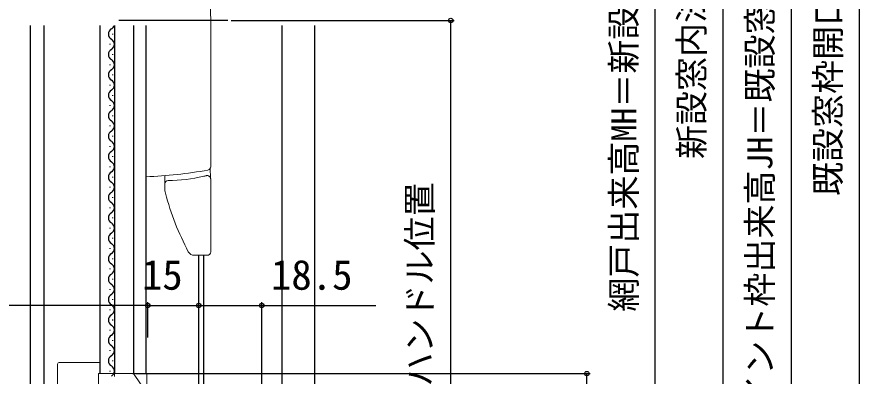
# Model space of a CAD drawing. Units: millimetres, scale not verified. Extents: x -525 to 525, y -783 to 778.
# Drawn here: x -367 to -119.5, y -45.5 to 60 of the extents above; entities that cross this region are included whole.
import ezdxf
from ezdxf.enums import TextEntityAlignment as Align

# ---------------------------------------------------------------- set-up
doc = ezdxf.new("R2010")
doc.units = ezdxf.units.MM
doc.header["$LTSCALE"] = 4
doc.layers.add('0-3_YKK_11', color=7, linetype='Continuous', lineweight=18)
doc.layers.add('0-6_YKK_13', color=4, linetype='Continuous', lineweight=18)
for name, color, linetype in [('0-5_YKK_12', 2, 'Continuous'), ('0-8_YKK_D', 6, 'Continuous'), ('0-A_YSS_K', 3, 'Continuous')]:
    doc.layers.add(name, color=color, linetype=linetype)
doc.styles.add('ＭＳ ゴシック', font='')
doc.styles.get('ＭＳ ゴシック').set_extended_font_data('MS Gothic')

msp = doc.modelspace()

# ---------------------------------------------------------------- linework, layer by layer
at = {"layer": '0-3_YKK_11'}
msp.add_line((-332.491, -45.099), (-329.126, -49.919), dxfattribs=at)
msp.add_lwpolyline([(-338.3, -45.605), (-338.3, -44.8), (-333.065, -44.8)], dxfattribs=at)
msp.add_arc((-333.065, -45.5), 0.7, 34.91945, 90.00006, dxfattribs=at)
at = {"layer": '0-5_YKK_12'}
for p, q in [((-363, 57.45), (-363, -80.799)), ((-359, 57.45), (-359, -98.797)), ((-342.5, -44.8), (-342.5, 57.45)), ((-338.3, 57.45), (-338.3, -44.8)), ((-305.001, 58.95), (-337, 58.95)), ((-332.7, 57.45), (-332.7, -44.8)), ((-329, -44.8), (-329, 57.45)), ((-289, -60.648), (-289, 57.45)), ((-338.8, 54.85), (-338.8, 55.05)), ((-339.56, 51.85), (-339.56, 52.05)), ((-338.8, 48.85), (-338.8, 49.05)), ((-339.56, 45.85), (-339.56, 46.05)), ((-338.8, 42.85), (-338.8, 43.05)), ((-339.56, 39.85), (-339.56, 40.05)), ((-338.8, 36.85), (-338.8, 37.05)), ((-339.56, 33.85), (-339.56, 34.05)), ((-338.8, 30.85), (-338.8, 31.05)), ((-339.56, 27.85), (-339.56, 28.05)), ((-338.8, 24.85), (-338.8, 25.05)), ((-339.56, 21.85), (-339.56, 22.05)), ((-338.8, 18.85), (-338.8, 19.05)), ((-339.56, 15.85), (-339.56, 16.05)), ((-338.8, 12.85), (-338.8, 13.05)), ((-339.56, 9.85), (-339.56, 10.05)), ((-338.8, 6.85), (-338.8, 7.05)), ((-339.56, 3.85), (-339.56, 4.05)), ((-338.8, 0.85), (-338.8, 1.05)), ((-339.56, -2.15), (-339.56, -1.95)), ((-338.8, -5.15), (-338.8, -4.95)), ((-339.56, -8.15), (-339.56, -7.95)), ((-338.8, -11.15), (-338.8, -10.95)), ((-313.5, -74.866), (-313.5, -10.05)), ((-312, -74), (-312, -10.05)), ((-339.56, -14.15), (-339.56, -13.95)), ((-338.8, -17.15), (-338.8, -16.95)), ((-339.56, -20.15), (-339.56, -19.95)), ((-338.8, -23.15), (-338.8, -22.95)), ((-339.56, -26.15), (-339.56, -25.95)), ((-338.8, -29.15), (-338.8, -28.95)), ((-339.56, -32.15), (-339.56, -31.95)), ((-338.8, -35.15), (-338.8, -34.95)), ((-339.56, -38.15), (-339.56, -37.95)), ((-338.8, -41.15), (-338.8, -40.95)), ((-339.56, -44.15), (-339.56, -43.95))]:
    msp.add_line(p, q, dxfattribs=at)
for centre, start, end in [((-340.018, 57.95), 299.20254, 343.08415), ((-338.342, 54.95), 119.20254, 240.79746), ((-340.018, 51.95), 299.20254, 60.79746), ((-338.342, 48.95), 119.20254, 240.79746), ((-340.018, 45.95), 299.20254, 60.79746), ((-338.342, 42.95), 119.20254, 240.79746), ((-340.018, 39.95), 299.20254, 60.79746), ((-338.342, 36.95), 119.20254, 240.79746), ((-340.018, 33.95), 299.20254, 60.79746), ((-338.342, 30.95), 119.20254, 240.79746), ((-340.018, 27.95), 299.20254, 60.79746), ((-338.342, 24.95), 119.20254, 240.79746), ((-340.018, 21.95), 299.20254, 60.79746), ((-338.342, 18.95), 119.20254, 240.79746), ((-340.018, 15.95), 299.20254, 60.79746), ((-338.342, 12.95), 119.20254, 240.79746), ((-340.018, 9.95), 299.20254, 60.79746), ((-338.342, 6.95), 119.20254, 240.79746), ((-340.018, 3.95), 299.20254, 60.79746), ((-338.342, 0.95), 119.20254, 240.79746), ((-340.018, -2.05), 299.20254, 60.79746), ((-338.342, -5.05), 119.20254, 240.79746), ((-340.018, -8.05), 299.20254, 60.79746), ((-338.342, -11.05), 119.20254, 240.79746), ((-340.018, -14.05), 299.20254, 60.79746), ((-338.342, -17.05), 119.20254, 240.79746), ((-340.018, -20.05), 299.20254, 60.79746), ((-338.342, -23.05), 119.20254, 240.79746), ((-340.018, -26.05), 299.20254, 60.79746), ((-338.342, -29.05), 119.20254, 240.79746), ((-340.018, -32.05), 299.20254, 60.79746), ((-338.342, -35.05), 119.20254, 240.79746), ((-340.018, -38.05), 299.20254, 60.79746), ((-338.342, -41.05), 119.20254, 240.79746), ((-340.018, -44.05), 299.20254, 60.79746)]:
    msp.add_arc(centre, 1.718, start, end, dxfattribs=at)
at = {"layer": '0-6_YKK_13'}
for p, q in [((-310.001, 15.985), (-310.001, 58.95)), ((-310.113, 14.433), (-310.113, 15.527)), ((-323.5, 12.95), (-323.5, 13.369)), ((-310, -9.05), (-310, 12.396)), ((-323.5, 9.712), (-323.5, 10.95)), ((-311.829, -10.05), (-314.809, -10.05)), ((-311, -10.05), (-311.829, -10.05)), ((-355, -70.8), (-355, -42)), ((-354.5, -41.5), (-354.474, -41.5)), ((-350.8, -41.5), (-354.474, -41.5)), ((-345.3, -41.5), (-350.8, -41.5)), ((-342.5, -41.5), (-345.3, -41.5)), ((-328.8, -44.8), (-343, -44.8)), ((-343, -44.8), (-343, -63.557)), ((-328.8, -44.8), (-328.8, -75))]:
    msp.add_line(p, q, dxfattribs=at)
for points in [[(-323.5, 12.95), (-323.5, 12.664), (-323.5, 12.385), (-323.5, 12.118), (-323.5, 11.868), (-323.5, 11.64), (-323.5, 11.438), (-323.5, 11.267), (-323.5, 11.131), (-323.5, 11.031), (-323.5, 10.971), (-323.5, 10.95)], [(-312.055, 13.171), (-311.732, 13.248), (-311.488, 13.307), (-311.325, 13.347), (-311.264, 13.363)], [(-310.001, 12.395), (-310.014, 12.569), (-310.066, 12.738), (-310.14, 12.895), (-310.242, 13.037), (-310.367, 13.159), (-310.51, 13.257), (-310.667, 13.328), (-310.83, 13.371), (-310.977, 13.385)], [(-310.491, 13.255), (-310.336, 13.144), (-310.207, 13.005), (-310.107, 12.845), (-310.042, 12.677), (-310.02, 12.583), (-310.02, 12.584), (-310.025, 12.622), (-310.032, 12.683), (-310.04, 12.763), (-310.048, 12.861), (-310.058, 12.975), (-310.068, 13.104), (-310.077, 13.246), (-310.086, 13.402), (-310.093, 13.569)], [(-310.093, 13.569), (-310.102, 13.77), (-310.108, 13.987), (-310.112, 14.209), (-310.112, 14.433)]]:
    msp.add_lwpolyline(points, dxfattribs=at)
for centre, radius, start, end in [((-437.122, 58.95), 127.121, 0, 2.95421), ((-334.388, 147.929), 135, 272.2873, 280.05108), ((-311.001, 15.985), 1, 280.05108, 0), ((-322.7, 58.95), 47, 270.23873, 283.09031), ((-311.001, 12.398), 1, 59.20448, 104.10587), ((-322.5, 10.95), 1, 90.23873, 180), ((-317.5, 9.712), 6, 180, 194.77398), ((-245.946, 28.583), 80, 194.77398, 208.0118), ((-314.809, -8.05), 2, 208.0118, 270), ((-311, -9.05), 1, 270, 0)]:
    msp.add_arc(centre, radius, start, end, dxfattribs=at)
msp.add_ellipse((-354.5, -42), major_axis=(-0.5, 0), ratio=0.999848, start_param=4.712389, end_param=6.2831853, dxfattribs=at)
at = {"layer": '0-8_YKK_D'}
for p, q in [((-119.5, 271.7), (-119.5, -137.3)), ((-139.5, 259.7), (-139.5, -137.3)), ((-179.5, 219.2), (-179.5, -75.8)), ((-159.5, 216.7), (-159.5, -100.3)), ((-304.001, 58.95), (-238.5, 58.95)), ((-239.5, -110.8), (-239.5, 58.95)), ((-328.5, -34.186), (-328.5, -23.8)), ((-328.5, -34.186), (-328.5, -23.8)), ((-295, -110.3), (-295, -23.8)), ((-328.5, -24.8), (-418.5, -24.8)), ((-328.5, -24.8), (-313.5, -24.8)), ((-332.065, -44.8), (-198.5, -44.8)), ((-199.5, -75.8), (-199.5, -44.8))]:
    msp.add_line(p, q, dxfattribs=at)
msp.add_lwpolyline([(-313.5, -24.8), (-295, -24.8), (-261.45, -24.8)], dxfattribs=at)
for centre in [(-239.5, 58.95), (-328.5, -24.8), (-328.5, -24.8), (-313.5, -24.8), (-313.5, -24.8), (-295, -24.8), (-199.5, -44.8)]:
    msp.add_circle(centre, 0.637, dxfattribs=at)
at = {"layer": '0-A_YSS_K'}
msp.add_line((-279.5, 57.45), (-279.5, -55.531), dxfattribs=at)

# ---------------------------------------------------------------- texts
at = {"layer": '0-8_YKK_D', "style": 'ＭＳ ゴシック'}
for s, p in [('新設窓H＝ジョイント枠出来高JH＝既設窓枠開口高KH－12', (-142.807, -120.107)), ('網戸出来高MH＝新設窓H－123', (-182.807, -26.624)), ('既設窓枠開口高KH', (-122.807, 7.37)), ('新設窓内法h', (-162.864, 18.228)), ('ロッキングハンドル位置', (-242.75, -98.624))]:
    msp.add_text(s, height=7.331, rotation=90, dxfattribs=at).set_placement(p, align=Align.BOTTOM_LEFT)
for s, p in [('15', (-330.205, -22.8)), ('18.5', (-292.291, -22.8))]:
    msp.add_text(s, height=8.798, dxfattribs=at).set_placement(p, align=Align.BOTTOM_LEFT)

doc.saveas('drawing.dxf')
